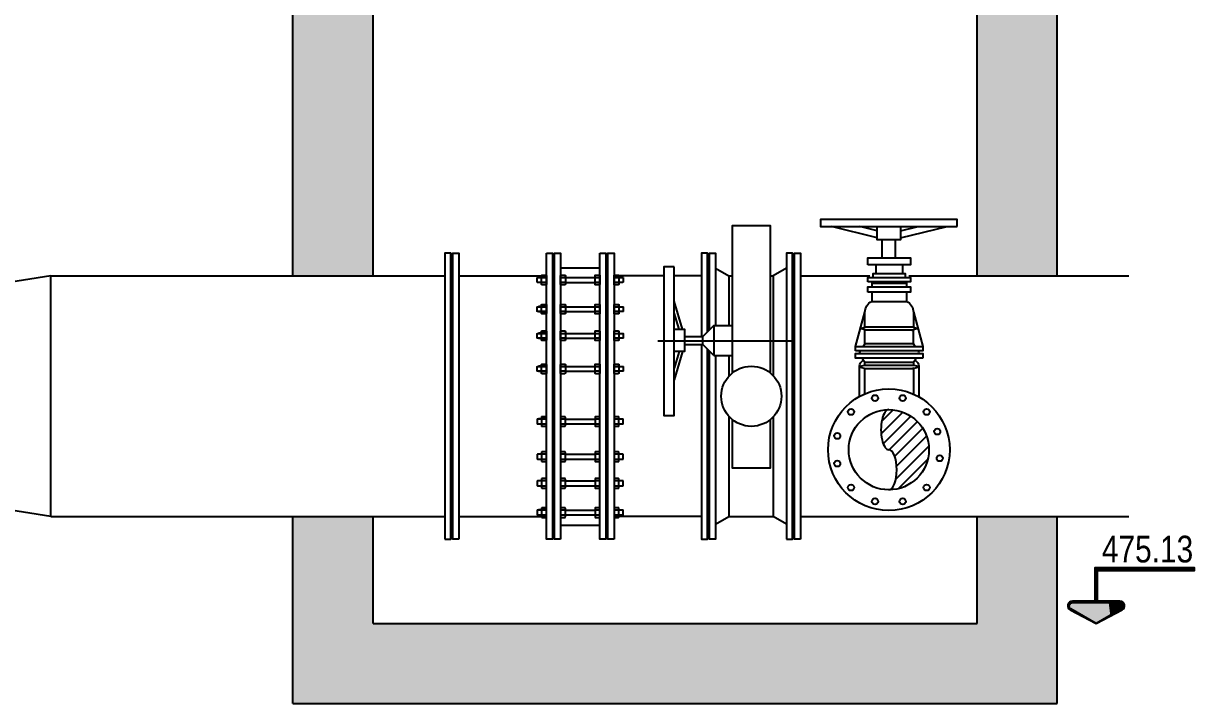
# Model space of a CAD drawing. Header units: feet. Extents: x 0 to 285374, y 0 to 9111566.
# Drawn here: x 285107.1 to 285111.481, y 9111348.913 to 9111351.457 of the extents above; entities that cross this region are included whole.
import ezdxf
from ezdxf.enums import TextEntityAlignment as Align

# ---------------------------------------------------------------- set-up
doc = ezdxf.new("R2010")
doc.units = ezdxf.units.FT
doc.header["$MEASUREMENT"] = 0
doc.layers.get('0').update_dxf_attribs({"linetype": 'CONTINUOUS'})
for name, color, linetype in [('01', 1, 'CONTINUOUS'), ('A-NIVEIS', 1, 'CONTINUOUS'), ('A-TEXTO', 2, 'CONTINUOUS'), ('H-SA-ESTRUTURA (CORTE)', 5, 'CONTINUOUS'), ('H-SA-HTC CONCRETO', 253, 'CONTINUOUS'), ('H-SA-TUBOS', 3, 'CONTINUOUS')]:
    doc.layers.add(name, color=color, linetype=linetype)
doc.styles.add('EGC_Arial_2.0mm', font='arial.ttf', dxfattribs={"width": 0.8, "height": 2})

# ---------------------------------------------------------------- blocks, each defined once
blk = doc.blocks.new('*U1203')
at = {"true_color": 0xffffff}
h = blk.add_hatch(color=7, dxfattribs=at)
h.dxf.hatch_style = 1
edge = h.paths.add_edge_path()
edge.add_line((-0.1, 1.663), (-1.773, 1.663))
edge.add_arc((-1.773, 1.313), 0.35, 90, 240)
edge.add_line((-1.948, 1.009), (0, 0))
edge.add_line((0, 0), (1.948, 1.009))
edge.add_arc((1.773, 1.313), 0.35, 300, 450)
edge.add_line((1.773, 1.663), (0.1, 1.663))
edge.add_line((0.1, 1.663), (0.1, 3.963))
edge.add_line((0.1, 3.963), (7.363, 3.963))
edge.add_line((7.363, 3.963), (7.363, 4.163))
edge.add_line((7.363, 4.163), (-0.1, 4.163))
edge.add_line((-0.1, 4.163), (-0.1, 1.663))
at = {"color": 7, "true_color": 0xffffff}
blk.add_lwpolyline([(-0.1, 1.663), (-1.773, 1.663, 0.767327), (-1.948, 1.009), (0, 0), (1.948, 1.009, 0.767327), (1.773, 1.663), (0.1, 1.663), (0.1, 3.963), (7.363, 3.963), (7.363, 4.163), (-0.1, 4.163)], format="xyb", close=True, dxfattribs=at)
blk.add_lwpolyline([(0, 1.563), (0, 4.063), (7.363, 4.063)])
blk.add_lwpolyline([(0, 0), (-1.898, 1.096, -0.767327), (-1.773, 1.563), (1.773, 1.563, -0.767327), (1.898, 1.096)], format="xyb", close=True)
for points in [[(0, 1.563), (0, 0), (0.933, 1.563), (1.055, 0.609)], [(0.933, 1.563), (1.055, 0.609), (1.86, 1.547), (1.898, 1.096)], [(1.86, 1.547), (1.898, 1.096), (1.99, 1.437), (1.996, 1.198)]]:
    blk.add_solid(points)
at = {"layer": 'A-TEXTO', "style": 'EGC_Arial_2.0mm', "width": 0.8}
blk.add_attdef('COTA', text='', height=2, dxfattribs=at).set_placement((7.26, 4.565), align=Align.RIGHT)

msp = doc.modelspace()

# ---------------------------------------------------------------- hatches: boundary and pattern name
at = {"layer": '01'}
h = msp.add_hatch(dxfattribs=at)
h.set_pattern_fill('ANSI31', color=256, scale=0.01, style=0)
h.set_pattern_definition([(45, (285106.347243, 9111349.86717), (-0.02245064, 0.02245064), [])])
edge = h.paths.add_edge_path()
edge.add_ellipse((285110.3374, 9111349.9373), major_axis=(0, 0.075), ratio=0.394823, start_angle=0, end_angle=180)
edge.add_line((285110.3374, 9111349.8623), (285110.3374, 9111350.0123))
h.paths.add_polyline_path([(285110.3374, 9111349.8623), (285110.4874, 9111349.8623, 0.414214), (285110.3374, 9111350.0123)])
edge = h.paths.add_edge_path()
edge.add_ellipse((285110.3374, 9111349.7873), major_axis=(0, 0.075), ratio=0.394823, start_angle=180, end_angle=360, ccw=False)
edge.add_arc((285110.3374, 9111349.8623), 0.15, 270, 360)
edge.add_line((285110.4874, 9111349.8623), (285110.3374, 9111349.8623))
at = {"layer": 'H-SA-HTC CONCRETO'}
h = msp.add_hatch(color=256, dxfattribs=at)
h.dxf.hatch_style = 1
h.paths.add_polyline_path([(285097.8076, 9111356.0623), (285097.5076, 9111356.0623), (285097.5076, 9111354.5623), (285097.8076, 9111354.5623)])
h.paths.add_polyline_path([(285097.8076, 9111358.2312), (285097.8076, 9111360.0936), (285097.5076, 9111360.0936), (285097.5076, 9111359.752), (285096.9576, 9111359.752), (285096.9576, 9111360.606), (285096.8076, 9111360.606), (285096.8076, 9111359.5812), (285097.5076, 9111359.5812), (285097.5076, 9111358.2312), (285097.5076, 9111357.0623), (285097.8076, 9111357.0623)])
h.paths.add_polyline_path([(285102.3076, 9111358.8812), (285105.8076, 9111358.8812), (285105.8076, 9111359.5812), (285102.3076, 9111359.5812), (285102.0076, 9111359.5812), (285101.2093, 9111359.5812), (285101.2079, 9111358.8812), (285102.0076, 9111358.8812), (285102.0076, 9111352.0623), (285102.3076, 9111352.0623)])
h.paths.add_polyline_path([(285101.2076, 9111358.8812), (285101.2093, 9111359.5812), (285097.8076, 9111359.5812), (285097.8076, 9111358.8812), (285101.2076, 9111358.8812)])
h.paths.add_polyline_path([(285106.1076, 9111359.5812), (285106.8076, 9111359.5812), (285106.8076, 9111360.606), (285106.6576, 9111360.606), (285106.6576, 9111359.752), (285106.1076, 9111359.752), (285106.1076, 9111360.0936), (285105.8076, 9111360.0936), (285105.8076, 9111358.2312), (285105.8076, 9111357.2025), (285106.1076, 9111357.0332), (285106.1076, 9111358.2312)])
h.paths.add_polyline_path([(285106.1076, 9111357.0332), (285105.8076, 9111357.2025), (285105.8076, 9111357.0623), (285106.1076, 9111357.0623)], flags=17)
h.paths.add_polyline_path([(285102.1392, 9111360.1247), (285102.0395, 9111360.1275), (285102.0395, 9111359.5995), (285102.1392, 9111359.5995)])
h.paths.add_polyline_path([(285101.5757, 9111360.1275), (285101.476, 9111360.1247), (285101.476, 9111359.5995), (285101.5757, 9111359.5995)])
h.paths.add_polyline_path([(285102.3076, 9111351.4123), (285102.3078, 9111352.0623), (285101.7076, 9111352.0623), (285101.7076, 9111351.5123), (285102.0076, 9111351.5123), (285102.0076, 9111350.3873), (285102.1464, 9111350.3873), (285102.1464, 9111350.4723), (285102.1689, 9111350.4723), (285102.1689, 9111350.3873), (285102.3076, 9111350.3873)])
h.paths.add_polyline_path([(285100.7076, 9111351.7234), (285100.7076, 9111352.0623), (285100.0686, 9111352.0623), (285100.0666, 9111352.0323), (285100.0176, 9111352.0323), (285100.0176, 9111351.7623), (285100.4076, 9111351.7623), (285100.4076, 9111351.5123), (285100.7076, 9111351.5123)])
h.paths.add_polyline_path([(285097.8076, 9111351.0123), (285097.5076, 9111351.0123)])
h.paths.add_polyline_path([(285110.9676, 9111348.9623), (285110.6676, 9111348.9623), (285110.6676, 9111349.2123), (285108.4076, 9111349.2123), (285108.4076, 9111348.9623), (285108.1076, 9111348.9623), (285108.1076, 9111348.9126), (285110.9676, 9111348.9126)])
h.paths.add_polyline_path([(285110.9676, 9111352.0123), (285110.6676, 9111352.0123), (285110.6676, 9111350.5123), (285110.9676, 9111350.5123)])
h.paths.add_polyline_path([(285108.4076, 9111352.0123), (285108.1076, 9111352.0123), (285108.1076, 9111350.5099), (285108.4076, 9111350.5099)])
h.paths.add_polyline_path([(285108.4076, 9111349.6123), (285108.1076, 9111349.6123), (285108.1076, 9111348.9623), (285108.4076, 9111348.9623)])
h.paths.add_polyline_path([(285110.9676, 9111349.6123), (285110.6676, 9111349.6123), (285110.6676, 9111348.9623), (285110.9676, 9111348.9623)])
h.paths.add_polyline_path([(285097.5076, 9111351.4623), (285097.8076, 9111351.4623), (285097.8076, 9111351.7623), (285099.2176, 9111351.7623), (285099.2176, 9111352.0323), (285099.1676, 9111352.0323), (285099.1676, 9111352.0623), (285097.8076, 9111352.0623), (285097.8076, 9111353.0623), (285097.5076, 9111353.0623), (285097.5076, 9111352.0623), (285096.5076, 9111352.0623), (285096.5076, 9111351.7623), (285097.5076, 9111351.7623)])

# ---------------------------------------------------------------- linework, layer by layer
msp.add_line((285110.3984, 9111350.0815, 478.1983), (285110.3984, 9111350.0831, 478.1983))
at = {"layer": '01', "color": 1}
for centre, radius in [((285110.3374, 9111349.8623, 478.1983), 0.2275), ((285110.2856, 9111350.0555, 478.1983), 0.0115), ((285110.3891, 9111350.0555, 478.1983), 0.0115), ((285110.196, 9111350.0038, 478.1983), 0.0115), ((285110.4788, 9111350.0038, 478.1983), 0.0115), ((285110.5184, 9111349.9302, 478.1983), 0.0115), ((285110.1442, 9111349.9141, 478.1983), 0.0115), ((285110.1442, 9111349.8106, 478.1983), 0.0115), ((285110.5278, 9111349.8305, 478.1983), 0.0115), ((285110.196, 9111349.7209, 478.1983), 0.0115), ((285110.4788, 9111349.7209, 478.1983), 0.0115), ((285110.2856, 9111349.6692, 478.1983), 0.0115), ((285110.3891, 9111349.6692, 478.1983), 0.0115)]:
    msp.add_circle(centre, radius, dxfattribs=at)
at = {"layer": '01'}
for centre, start_param, end_param in [((285110.3374, 9111349.9373, 478.1983), 0, 3.141593), ((285110.3374, 9111349.7873, 478.1983), 3.141593, 6.283185)]:
    msp.add_ellipse(centre, major_axis=(0, 0.075), ratio=0.394823, start_param=start_param, end_param=end_param, dxfattribs=at)
at = {"layer": 'H-SA-ESTRUTURA (CORTE)'}
for p, q in [((285108.1076, 9111350.5123, 478.1983), (285108.1076, 9111352.0123, 478.1983)), ((285108.4076, 9111350.5123, 478.1983), (285108.4076, 9111352.0123, 478.1983)), ((285110.6676, 9111350.5123, 478.1983), (285110.6676, 9111352.0123, 478.1983)), ((285110.9676, 9111350.5123, 478.1983), (285110.9676, 9111352.0123, 478.1983)), ((285108.1076, 9111348.9126, 478.1983), (285108.1076, 9111349.6123, 478.1983)), ((285108.4076, 9111349.2123, 478.1983), (285108.4076, 9111349.6123, 478.1983)), ((285110.6676, 9111349.2123, 478.1983), (285110.6676, 9111349.6123, 478.1983)), ((285110.9676, 9111348.9126, 478.1983), (285110.9676, 9111349.6123, 478.1983)), ((285108.4076, 9111349.2123, 478.1983), (285110.6676, 9111349.2123, 478.1983)), ((285108.1076, 9111348.9126, 478.1983), (285110.9676, 9111348.9126, 478.1983))]:
    msp.add_line(p, q, dxfattribs=at)
at = {"layer": 'H-SA-TUBOS'}
for p, q in [((285110.2942, 9111350.6547, 478.1983), (285110.1231, 9111350.6972, 478.1983)), ((285110.2942, 9111350.681, 478.1983), (285110.2291, 9111350.6972, 478.1983)), ((285110.3805, 9111350.6547, 478.1983), (285110.555, 9111350.6972, 478.1983)), ((285110.3805, 9111350.681, 478.1983), (285110.447, 9111350.6972, 478.1983)), ((285110.3124, 9111350.5803, 478.1983), (285110.3124, 9111350.6471, 478.1983)), ((285110.3624, 9111350.5803, 478.1983), (285110.3624, 9111350.6471, 478.1983)), ((285110.2886, 9111350.5538, 478.1983), (285110.2886, 9111350.5215, 478.1983)), ((285110.3886, 9111350.5538, 478.1983), (285110.3886, 9111350.5215, 478.1983)), ((285107.2026, 9111350.5123, 478.1983), (285106.4026, 9111350.3873, 478.1983)), ((285107.2026, 9111349.6123, 478.1983), (285107.2026, 9111350.5123, 478.1983)), ((285107.2026, 9111350.5123, 478.1983), (285108.1076, 9111350.5123, 478.1983)), ((285108.1076, 9111350.5123, 478.1983), (285108.4076, 9111350.5123, 478.1983)), ((285108.4076, 9111350.5123, 478.1983), (285108.6761, 9111350.5123, 478.1983)), ((285108.7291, 9111350.5123, 478.1983), (285109.0561, 9111350.5123, 478.1983)), ((285109.1091, 9111350.5433, 478.1983), (285109.2561, 9111350.5433, 478.1983)), ((285109.4953, 9111350.5123, 478.1983), (285109.3091, 9111350.5123, 478.1983)), ((285109.6361, 9111350.5123, 478.1983), (285109.5342, 9111350.5123, 478.1983)), ((285109.6891, 9111350.5412, 478.1983), (285109.7391, 9111350.5123, 478.1983)), ((285109.7391, 9111350.5123, 478.1983), (285109.7391, 9111350.3273, 478.1983)), ((285109.7391, 9111350.5123, 478.1983), (285109.7521, 9111350.5123, 478.1983)), ((285109.8936, 9111350.5123, 478.1983), (285109.9041, 9111350.5123, 478.1983)), ((285109.9541, 9111350.5412, 478.1983), (285109.9041, 9111350.5123, 478.1983)), ((285109.9041, 9111350.5123, 478.1983), (285109.9041, 9111350.1401, 478.1983)), ((285110.0071, 9111350.5123, 478.1983), (285110.2659, 9111350.5123, 478.1983)), ((285110.4118, 9111350.5123, 478.1983), (285111.2346, 9111350.5123, 478.1983)), ((285109.0561, 9111350.5075, 478.1983), (285109.0271, 9111350.5075, 478.1983)), ((285109.0561, 9111350.4875, 478.1983), (285109.0271, 9111350.4875, 478.1983)), ((285109.0399, 9111350.5065, 478.1983), (285109.0543, 9111350.5065, 478.1983)), ((285109.0543, 9111350.4885, 478.1983), (285109.0399, 9111350.4885, 478.1983)), ((285109.0866, 9111350.5075, 478.1983), (285109.0786, 9111350.5075, 478.1983)), ((285109.0866, 9111350.4875, 478.1983), (285109.0786, 9111350.4875, 478.1983)), ((285109.1109, 9111350.5065, 478.1983), (285109.1253, 9111350.5065, 478.1983)), ((285109.1253, 9111350.4885, 478.1983), (285109.1109, 9111350.4885, 478.1983)), ((285109.1271, 9111350.5065, 478.1983), (285109.2381, 9111350.5065, 478.1983)), ((285109.1271, 9111350.4885, 478.1983), (285109.2381, 9111350.4885, 478.1983)), ((285109.2399, 9111350.5065, 478.1983), (285109.2543, 9111350.5065, 478.1983)), ((285109.2543, 9111350.4885, 478.1983), (285109.2399, 9111350.4885, 478.1983)), ((285109.2866, 9111350.5075, 478.1983), (285109.2786, 9111350.5075, 478.1983)), ((285109.2866, 9111350.4875, 478.1983), (285109.2786, 9111350.4875, 478.1983)), ((285109.3109, 9111350.5065, 478.1983), (285109.3253, 9111350.5065, 478.1983)), ((285109.3253, 9111350.4885, 478.1983), (285109.3109, 9111350.4885, 478.1983)), ((285110.2736, 9111350.4901, 478.1983), (285110.2736, 9111350.4719, 478.1983)), ((285110.2736, 9111350.4851, 478.1983), (285110.4036, 9111350.4851, 478.1983)), ((285110.4036, 9111350.4901, 478.1983), (285110.4036, 9111350.4719, 478.1983)), ((285110.2736, 9111350.4519, 478.1983), (285110.2736, 9111350.4169, 478.1983)), ((285110.4036, 9111350.4519, 478.1983), (285110.4036, 9111350.4169, 478.1983)), ((285109.0561, 9111350.3982, 478.1983), (285109.0271, 9111350.3982, 478.1983)), ((285109.0561, 9111350.3782, 478.1983), (285109.0271, 9111350.3782, 478.1983)), ((285109.0399, 9111350.3972, 478.1983), (285109.0543, 9111350.3972, 478.1983)), ((285109.0543, 9111350.3792, 478.1983), (285109.0399, 9111350.3792, 478.1983)), ((285109.0866, 9111350.3982, 478.1983), (285109.0786, 9111350.3982, 478.1983)), ((285109.0866, 9111350.3782, 478.1983), (285109.0786, 9111350.3782, 478.1983)), ((285109.1109, 9111350.3972, 478.1983), (285109.1253, 9111350.3972, 478.1983)), ((285109.1253, 9111350.3792, 478.1983), (285109.1109, 9111350.3792, 478.1983)), ((285109.1271, 9111350.3972, 478.1983), (285109.2381, 9111350.3972, 478.1983)), ((285109.1271, 9111350.3792, 478.1983), (285109.2381, 9111350.3792, 478.1983)), ((285109.2399, 9111350.3972, 478.1983), (285109.2543, 9111350.3972, 478.1983)), ((285109.2543, 9111350.3792, 478.1983), (285109.2399, 9111350.3792, 478.1983)), ((285109.2866, 9111350.3982, 478.1983), (285109.2786, 9111350.3982, 478.1983)), ((285109.2866, 9111350.3782, 478.1983), (285109.2786, 9111350.3782, 478.1983)), ((285109.3109, 9111350.3972, 478.1983), (285109.3253, 9111350.3972, 478.1983)), ((285109.3253, 9111350.3792, 478.1983), (285109.3109, 9111350.3792, 478.1983)), ((285109.5652, 9111350.3127, 478.1983), (285109.5342, 9111350.4179, 478.1983)), ((285110.2121, 9111350.249, 478.1983), (285110.2481, 9111350.377, 478.1983)), ((285110.4291, 9111350.3786, 478.1983), (285110.4651, 9111350.249, 478.1983)), ((285109.5523, 9111350.3127, 478.1983), (285109.5342, 9111350.3741, 478.1983)), ((285109.0561, 9111350.2986, 478.1983), (285109.0271, 9111350.2986, 478.1983)), ((285109.0399, 9111350.2976, 478.1983), (285109.0543, 9111350.2976, 478.1983)), ((285109.0866, 9111350.2986, 478.1983), (285109.0786, 9111350.2986, 478.1983)), ((285109.1109, 9111350.2976, 478.1983), (285109.1253, 9111350.2976, 478.1983)), ((285109.1271, 9111350.2976, 478.1983), (285109.2381, 9111350.2976, 478.1983)), ((285109.2399, 9111350.2976, 478.1983), (285109.2543, 9111350.2976, 478.1983)), ((285109.2866, 9111350.2986, 478.1983), (285109.2786, 9111350.2986, 478.1983)), ((285109.3109, 9111350.2976, 478.1983), (285109.3253, 9111350.2976, 478.1983)), ((285109.6822, 9111350.3273, 478.1983), (285109.64, 9111350.2851, 478.1983)), ((285109.6822, 9111350.3273, 478.1983), (285109.6822, 9111350.2148, 478.1983)), ((285109.6822, 9111350.3273, 478.1983), (285109.7521, 9111350.3273, 478.1983)), ((285110.2481, 9111350.259, 478.1983), (285110.2481, 9111350.3108, 478.1983)), ((285110.4291, 9111350.259, 478.1983), (285110.4291, 9111350.3107, 478.1983)), ((285109.0561, 9111350.2786, 478.1983), (285109.0271, 9111350.2786, 478.1983)), ((285109.0543, 9111350.2796, 478.1983), (285109.0399, 9111350.2796, 478.1983)), ((285109.0866, 9111350.2786, 478.1983), (285109.0786, 9111350.2786, 478.1983)), ((285109.1253, 9111350.2796, 478.1983), (285109.1109, 9111350.2796, 478.1983)), ((285109.1271, 9111350.2796, 478.1983), (285109.2381, 9111350.2796, 478.1983)), ((285109.2543, 9111350.2796, 478.1983), (285109.2399, 9111350.2796, 478.1983)), ((285109.2866, 9111350.2786, 478.1983), (285109.2786, 9111350.2786, 478.1983)), ((285109.3253, 9111350.2796, 478.1983), (285109.3109, 9111350.2796, 478.1983)), ((285109.4732, 9111350.2695, 478.1983), (285109.9729, 9111350.2695, 478.1983)), ((285109.5725, 9111350.2865, 478.1983), (285109.64, 9111350.2865, 478.1983)), ((285109.5725, 9111350.2556, 478.1983), (285109.64, 9111350.2556, 478.1983)), ((285109.64, 9111350.2851, 478.1983), (285109.64, 9111350.257, 478.1983)), ((285109.6822, 9111350.2148, 478.1983), (285109.64, 9111350.257, 478.1983)), ((285109.5652, 9111350.2293, 478.1983), (285109.5342, 9111350.1241, 478.1983)), ((285109.5523, 9111350.2293, 478.1983), (285109.5342, 9111350.168, 478.1983)), ((285109.6822, 9111350.2148, 478.1983), (285109.7521, 9111350.2148, 478.1983)), ((285109.7391, 9111350.2148, 478.1983), (285109.7391, 9111350.1375, 478.1983)), ((285109.0561, 9111350.1748, 478.1983), (285109.0271, 9111350.1748, 478.1983)), ((285109.0399, 9111350.1738, 478.1983), (285109.0543, 9111350.1738, 478.1983)), ((285109.0866, 9111350.1748, 478.1983), (285109.0786, 9111350.1748, 478.1983)), ((285109.1109, 9111350.1738, 478.1983), (285109.1253, 9111350.1738, 478.1983)), ((285109.1271, 9111350.1738, 478.1983), (285109.2381, 9111350.1738, 478.1983)), ((285109.2399, 9111350.1738, 478.1983), (285109.2543, 9111350.1738, 478.1983)), ((285109.2866, 9111350.1748, 478.1983), (285109.2786, 9111350.1748, 478.1983)), ((285109.3109, 9111350.1738, 478.1983), (285109.3253, 9111350.1738, 478.1983)), ((285110.2419, 9111350.1969, 478.1983), (285110.2431, 9111350.1975, 478.1983)), ((285110.2481, 9111350.1777, 478.1983), (285110.2481, 9111350.19, 478.1983)), ((285110.4291, 9111350.19, 478.1983), (285110.4291, 9111350.1777, 478.1983)), ((285110.4341, 9111350.1975, 478.1983), (285110.4353, 9111350.1969, 478.1983)), ((285109.0561, 9111350.1548, 478.1983), (285109.0271, 9111350.1548, 478.1983)), ((285109.0543, 9111350.1558, 478.1983), (285109.0399, 9111350.1558, 478.1983)), ((285109.0866, 9111350.1548, 478.1983), (285109.0786, 9111350.1548, 478.1983)), ((285109.1253, 9111350.1558, 478.1983), (285109.1109, 9111350.1558, 478.1983)), ((285109.1271, 9111350.1558, 478.1983), (285109.2381, 9111350.1558, 478.1983)), ((285109.2543, 9111350.1558, 478.1983), (285109.2399, 9111350.1558, 478.1983)), ((285109.2866, 9111350.1548, 478.1983), (285109.2786, 9111350.1548, 478.1983)), ((285109.3253, 9111350.1558, 478.1983), (285109.3109, 9111350.1558, 478.1983)), ((285109.7391, 9111349.9872, 478.1983), (285109.7391, 9111349.6123, 478.1983)), ((285109.9041, 9111349.9846, 478.1983), (285109.9041, 9111349.6123, 478.1983)), ((285109.0561, 9111349.9779, 478.1983), (285109.0271, 9111349.9779, 478.1983)), ((285109.0561, 9111349.9579, 478.1983), (285109.0271, 9111349.9579, 478.1983)), ((285109.0543, 9111349.9769, 478.1983), (285109.0399, 9111349.9769, 478.1983)), ((285109.0399, 9111349.9589, 478.1983), (285109.0543, 9111349.9589, 478.1983)), ((285109.0866, 9111349.9779, 478.1983), (285109.0786, 9111349.9779, 478.1983)), ((285109.0866, 9111349.9579, 478.1983), (285109.0786, 9111349.9579, 478.1983)), ((285109.1253, 9111349.9769, 478.1983), (285109.1109, 9111349.9769, 478.1983)), ((285109.1109, 9111349.9589, 478.1983), (285109.1253, 9111349.9589, 478.1983)), ((285109.1271, 9111349.9769, 478.1983), (285109.2381, 9111349.9769, 478.1983)), ((285109.1271, 9111349.9589, 478.1983), (285109.2381, 9111349.9589, 478.1983)), ((285109.2543, 9111349.9769, 478.1983), (285109.2399, 9111349.9769, 478.1983)), ((285109.2399, 9111349.9589, 478.1983), (285109.2543, 9111349.9589, 478.1983)), ((285109.2866, 9111349.9779, 478.1983), (285109.2786, 9111349.9779, 478.1983)), ((285109.2866, 9111349.9579, 478.1983), (285109.2786, 9111349.9579, 478.1983)), ((285109.3253, 9111349.9769, 478.1983), (285109.3109, 9111349.9769, 478.1983)), ((285109.3109, 9111349.9589, 478.1983), (285109.3253, 9111349.9589, 478.1983)), ((285109.0561, 9111349.8461, 478.1983), (285109.0271, 9111349.8461, 478.1983)), ((285109.0561, 9111349.8261, 478.1983), (285109.0271, 9111349.8261, 478.1983)), ((285109.0543, 9111349.8451, 478.1983), (285109.0399, 9111349.8451, 478.1983)), ((285109.0399, 9111349.8271, 478.1983), (285109.0543, 9111349.8271, 478.1983)), ((285109.0866, 9111349.8461, 478.1983), (285109.0786, 9111349.8461, 478.1983)), ((285109.0866, 9111349.8261, 478.1983), (285109.0786, 9111349.8261, 478.1983)), ((285109.1253, 9111349.8451, 478.1983), (285109.1109, 9111349.8451, 478.1983)), ((285109.1109, 9111349.8271, 478.1983), (285109.1253, 9111349.8271, 478.1983)), ((285109.1271, 9111349.8451, 478.1983), (285109.2381, 9111349.8451, 478.1983)), ((285109.1271, 9111349.8271, 478.1983), (285109.2381, 9111349.8271, 478.1983)), ((285109.2543, 9111349.8451, 478.1983), (285109.2399, 9111349.8451, 478.1983)), ((285109.2399, 9111349.8271, 478.1983), (285109.2543, 9111349.8271, 478.1983)), ((285109.2866, 9111349.8461, 478.1983), (285109.2786, 9111349.8461, 478.1983)), ((285109.2866, 9111349.8261, 478.1983), (285109.2786, 9111349.8261, 478.1983)), ((285109.3253, 9111349.8451, 478.1983), (285109.3109, 9111349.8451, 478.1983)), ((285109.3109, 9111349.8271, 478.1983), (285109.3253, 9111349.8271, 478.1983)), ((285107.2026, 9111349.6123, 478.1983), (285106.4026, 9111349.7373, 478.1983)), ((285109.0561, 9111349.7465, 478.1983), (285109.0271, 9111349.7465, 478.1983)), ((285109.0561, 9111349.7265, 478.1983), (285109.0271, 9111349.7265, 478.1983)), ((285109.0543, 9111349.7455, 478.1983), (285109.0399, 9111349.7455, 478.1983)), ((285109.0399, 9111349.7275, 478.1983), (285109.0543, 9111349.7275, 478.1983)), ((285109.0866, 9111349.7465, 478.1983), (285109.0786, 9111349.7465, 478.1983)), ((285109.0866, 9111349.7265, 478.1983), (285109.0786, 9111349.7265, 478.1983)), ((285109.1253, 9111349.7455, 478.1983), (285109.1109, 9111349.7455, 478.1983)), ((285109.1109, 9111349.7275, 478.1983), (285109.1253, 9111349.7275, 478.1983)), ((285109.1271, 9111349.7455, 478.1983), (285109.2381, 9111349.7455, 478.1983)), ((285109.1271, 9111349.7275, 478.1983), (285109.2381, 9111349.7275, 478.1983)), ((285109.2543, 9111349.7455, 478.1983), (285109.2399, 9111349.7455, 478.1983)), ((285109.2399, 9111349.7275, 478.1983), (285109.2543, 9111349.7275, 478.1983)), ((285109.2866, 9111349.7465, 478.1983), (285109.2786, 9111349.7465, 478.1983)), ((285109.2866, 9111349.7265, 478.1983), (285109.2786, 9111349.7265, 478.1983)), ((285109.3253, 9111349.7455, 478.1983), (285109.3109, 9111349.7455, 478.1983)), ((285109.3109, 9111349.7275, 478.1983), (285109.3253, 9111349.7275, 478.1983)), ((285109.0561, 9111349.6372, 478.1983), (285109.0271, 9111349.6372, 478.1983)), ((285109.0543, 9111349.6362, 478.1983), (285109.0399, 9111349.6362, 478.1983)), ((285109.0866, 9111349.6372, 478.1983), (285109.0786, 9111349.6372, 478.1983)), ((285109.1253, 9111349.6362, 478.1983), (285109.1109, 9111349.6362, 478.1983)), ((285109.1271, 9111349.6362, 478.1983), (285109.2381, 9111349.6362, 478.1983)), ((285109.2543, 9111349.6362, 478.1983), (285109.2399, 9111349.6362, 478.1983)), ((285109.2866, 9111349.6372, 478.1983), (285109.2786, 9111349.6372, 478.1983)), ((285109.3253, 9111349.6362, 478.1983), (285109.3109, 9111349.6362, 478.1983)), ((285107.2026, 9111349.6123, 478.1983), (285108.1076, 9111349.6123, 478.1983)), ((285108.1076, 9111349.6123, 478.1983), (285108.4076, 9111349.6123, 478.1983)), ((285108.4076, 9111349.6123, 478.1983), (285108.6761, 9111349.6123, 478.1983)), ((285108.7291, 9111349.6123, 478.1983), (285109.0561, 9111349.6123, 478.1983)), ((285109.0561, 9111349.6172, 478.1983), (285109.0271, 9111349.6172, 478.1983)), ((285109.0399, 9111349.6182, 478.1983), (285109.0543, 9111349.6182, 478.1983)), ((285109.0866, 9111349.6172, 478.1983), (285109.0786, 9111349.6172, 478.1983)), ((285109.1109, 9111349.6182, 478.1983), (285109.1253, 9111349.6182, 478.1983)), ((285109.1271, 9111349.6182, 478.1983), (285109.2381, 9111349.6182, 478.1983)), ((285109.2399, 9111349.6182, 478.1983), (285109.2543, 9111349.6182, 478.1983)), ((285109.2866, 9111349.6172, 478.1983), (285109.2786, 9111349.6172, 478.1983)), ((285109.6361, 9111349.6123, 478.1983), (285109.3091, 9111349.6123, 478.1983)), ((285109.3109, 9111349.6182, 478.1983), (285109.3253, 9111349.6182, 478.1983)), ((285109.6891, 9111349.5835, 478.1983), (285109.7391, 9111349.6123, 478.1983)), ((285109.7391, 9111349.6123, 478.1983), (285109.9041, 9111349.6123, 478.1983)), ((285109.9541, 9111349.5835, 478.1983), (285109.9041, 9111349.6123, 478.1983)), ((285110.0071, 9111349.6123, 478.1983), (285111.2346, 9111349.6123, 478.1983)), ((285109.1091, 9111349.5803, 478.1983), (285109.2561, 9111349.5803, 478.1983))]:
    msp.add_line(p, q, dxfattribs=at)
at = {"layer": 'H-SA-TUBOS', "elevation": 478.1983}
for points in [[(285109.7521, 9111350.1498), (285109.7521, 9111350.701), (285109.8936, 9111350.701), (285109.8936, 9111350.1498)], [(285110.3805, 9111350.6972), (285110.3805, 9111350.6471), (285110.2942, 9111350.6471), (285110.2942, 9111350.6972)], [(285109.6586, 9111350.3037), (285109.6586, 9111350.5973), (285109.6361, 9111350.5973), (285109.6361, 9111350.2865)], [(285109.6666, 9111350.3117), (285109.6666, 9111350.5973), (285109.6891, 9111350.5973), (285109.6891, 9111350.3273)], [(285108.6986, 9111349.5713), (285108.7026, 9111349.5713), (285108.7026, 9111350.5533), (285108.6986, 9111350.5533)], [(285108.7066, 9111349.5713), (285108.7026, 9111349.5713), (285108.7026, 9111350.5533), (285108.7066, 9111350.5533)], [(285109.6626, 9111350.3077), (285109.6626, 9111350.5533), (285109.6586, 9111350.5533)], [(285109.6626, 9111350.3077), (285109.6626, 9111350.5533), (285109.6666, 9111350.5533)], [(285109.9766, 9111349.5713), (285109.9806, 9111349.5713), (285109.9806, 9111350.5533), (285109.9766, 9111350.5533)], [(285109.9846, 9111349.5713), (285109.9806, 9111349.5713), (285109.9806, 9111350.5533), (285109.9846, 9111350.5533)], [(285110.2786, 9111350.5065), (285110.2786, 9111350.5215), (285110.3986, 9111350.5215), (285110.3986, 9111350.5065)], [(285109.0381, 9111350.5056), (285109.0399, 9111350.5065), (285109.0381, 9111350.5074)], [(285109.0381, 9111350.4876), (285109.0399, 9111350.4885), (285109.0381, 9111350.4894)], [(285109.0561, 9111350.5074), (285109.0543, 9111350.5065), (285109.0561, 9111350.5056)], [(285109.0561, 9111350.4894), (285109.0543, 9111350.4885), (285109.0561, 9111350.4876)], [(285109.1091, 9111350.5056), (285109.1109, 9111350.5065), (285109.1091, 9111350.5074)], [(285109.1091, 9111350.4876), (285109.1109, 9111350.4885), (285109.1091, 9111350.4894)], [(285109.1271, 9111350.5074), (285109.1253, 9111350.5065), (285109.1271, 9111350.5056)], [(285109.1271, 9111350.4894), (285109.1253, 9111350.4885), (285109.1271, 9111350.4876)], [(285109.2381, 9111350.5056), (285109.2399, 9111350.5065), (285109.2381, 9111350.5074)], [(285109.2381, 9111350.4876), (285109.2399, 9111350.4885), (285109.2381, 9111350.4894)], [(285109.2561, 9111350.5074), (285109.2543, 9111350.5065), (285109.2561, 9111350.5056)], [(285109.2561, 9111350.4894), (285109.2543, 9111350.4885), (285109.2561, 9111350.4876)], [(285109.3091, 9111350.5056), (285109.3109, 9111350.5065), (285109.3091, 9111350.5074)], [(285109.3091, 9111350.4876), (285109.3109, 9111350.4885), (285109.3091, 9111350.4894)], [(285109.3271, 9111350.5074), (285109.3253, 9111350.5065), (285109.3271, 9111350.5056)], [(285109.3271, 9111350.4894), (285109.3253, 9111350.4885), (285109.3271, 9111350.4876)], [(285109.0381, 9111350.3963), (285109.0399, 9111350.3972), (285109.0381, 9111350.3981)], [(285109.0381, 9111350.3783), (285109.0399, 9111350.3792), (285109.0381, 9111350.3801)], [(285109.0561, 9111350.3981), (285109.0543, 9111350.3972), (285109.0561, 9111350.3963)], [(285109.0561, 9111350.3801), (285109.0543, 9111350.3792), (285109.0561, 9111350.3783)], [(285109.1091, 9111350.3963), (285109.1109, 9111350.3972), (285109.1091, 9111350.3981)], [(285109.1091, 9111350.3783), (285109.1109, 9111350.3792), (285109.1091, 9111350.3801)], [(285109.1271, 9111350.3981), (285109.1253, 9111350.3972), (285109.1271, 9111350.3963)], [(285109.1271, 9111350.3801), (285109.1253, 9111350.3792), (285109.1271, 9111350.3783)], [(285109.2381, 9111350.3963), (285109.2399, 9111350.3972), (285109.2381, 9111350.3981)], [(285109.2381, 9111350.3783), (285109.2399, 9111350.3792), (285109.2381, 9111350.3801)], [(285109.2561, 9111350.3981), (285109.2543, 9111350.3972), (285109.2561, 9111350.3963)], [(285109.2561, 9111350.3801), (285109.2543, 9111350.3792), (285109.2561, 9111350.3783)], [(285109.3091, 9111350.3963), (285109.3109, 9111350.3972), (285109.3091, 9111350.3981)], [(285109.3091, 9111350.3783), (285109.3109, 9111350.3792), (285109.3091, 9111350.3801)], [(285109.3271, 9111350.3981), (285109.3253, 9111350.3972), (285109.3271, 9111350.3963)], [(285109.3271, 9111350.3801), (285109.3253, 9111350.3792), (285109.3271, 9111350.3783)], [(285109.0381, 9111350.2967), (285109.0399, 9111350.2976), (285109.0381, 9111350.2985)], [(285109.0561, 9111350.2985), (285109.0543, 9111350.2976), (285109.0561, 9111350.2967)], [(285109.1091, 9111350.2967), (285109.1109, 9111350.2976), (285109.1091, 9111350.2985)], [(285109.1271, 9111350.2985), (285109.1253, 9111350.2976), (285109.1271, 9111350.2967)], [(285109.2381, 9111350.2967), (285109.2399, 9111350.2976), (285109.2381, 9111350.2985)], [(285109.2561, 9111350.2985), (285109.2543, 9111350.2976), (285109.2561, 9111350.2967)], [(285109.3091, 9111350.2967), (285109.3109, 9111350.2976), (285109.3091, 9111350.2985)], [(285109.3271, 9111350.2985), (285109.3253, 9111350.2976), (285109.3271, 9111350.2967)], [(285109.5342, 9111350.3127), (285109.5725, 9111350.3127), (285109.5725, 9111350.2293), (285109.5342, 9111350.2293)], [(285109.0381, 9111350.2787), (285109.0399, 9111350.2796), (285109.0381, 9111350.2805)], [(285109.0561, 9111350.2805), (285109.0543, 9111350.2796), (285109.0561, 9111350.2787)], [(285109.1091, 9111350.2787), (285109.1109, 9111350.2796), (285109.1091, 9111350.2805)], [(285109.1271, 9111350.2805), (285109.1253, 9111350.2796), (285109.1271, 9111350.2787)], [(285109.2381, 9111350.2787), (285109.2399, 9111350.2796), (285109.2381, 9111350.2805)], [(285109.2561, 9111350.2805), (285109.2543, 9111350.2796), (285109.2561, 9111350.2787)], [(285109.3091, 9111350.2787), (285109.3109, 9111350.2796), (285109.3091, 9111350.2805)], [(285109.3271, 9111350.2805), (285109.3253, 9111350.2796), (285109.3271, 9111350.2787)], [(285109.6361, 9111350.2556), (285109.6361, 9111349.5273), (285109.6586, 9111349.5273), (285109.6586, 9111350.2384)], [(285110.4357, 9111350.249), (285110.4291, 9111350.259), (285110.2481, 9111350.259), (285110.2414, 9111350.249)], [(285109.6586, 9111349.5713), (285109.6626, 9111349.5713), (285109.6626, 9111350.2344)], [(285109.6666, 9111349.5713), (285109.6626, 9111349.5713), (285109.6626, 9111350.2344)], [(285109.6891, 9111350.2148), (285109.6891, 9111349.5273), (285109.6666, 9111349.5273), (285109.6666, 9111350.2304)], [(285110.2381, 9111350.205), (285110.2481, 9111350.19), (285110.4291, 9111350.19), (285110.4391, 9111350.205)], [(285109.0381, 9111350.1729), (285109.0399, 9111350.1738), (285109.0381, 9111350.1747)], [(285109.0561, 9111350.1747), (285109.0543, 9111350.1738), (285109.0561, 9111350.1729)], [(285109.1091, 9111350.1729), (285109.1109, 9111350.1738), (285109.1091, 9111350.1747)], [(285109.1271, 9111350.1747), (285109.1253, 9111350.1738), (285109.1271, 9111350.1729)], [(285109.2381, 9111350.1729), (285109.2399, 9111350.1738), (285109.2381, 9111350.1747)], [(285109.2561, 9111350.1747), (285109.2543, 9111350.1738), (285109.2561, 9111350.1729)], [(285109.3091, 9111350.1729), (285109.3109, 9111350.1738), (285109.3091, 9111350.1747)], [(285109.3271, 9111350.1747), (285109.3253, 9111350.1738), (285109.3271, 9111350.1729)], [(285110.2481, 9111350.0716), (285110.2481, 9111350.1663)], [(285110.4291, 9111350.1663), (285110.4291, 9111350.0705)], [(285109.0381, 9111350.1549), (285109.0399, 9111350.1558), (285109.0381, 9111350.1567)], [(285109.0561, 9111350.1567), (285109.0543, 9111350.1558), (285109.0561, 9111350.1549)], [(285109.1091, 9111350.1549), (285109.1109, 9111350.1558), (285109.1091, 9111350.1567)], [(285109.1271, 9111350.1567), (285109.1253, 9111350.1558), (285109.1271, 9111350.1549)], [(285109.2381, 9111350.1549), (285109.2399, 9111350.1558), (285109.2381, 9111350.1567)], [(285109.2561, 9111350.1567), (285109.2543, 9111350.1558), (285109.2561, 9111350.1549)], [(285109.3091, 9111350.1549), (285109.3109, 9111350.1558), (285109.3091, 9111350.1567)], [(285109.3271, 9111350.1567), (285109.3253, 9111350.1558), (285109.3271, 9111350.1549)], [(285109.0381, 9111349.9778), (285109.0399, 9111349.9769), (285109.0381, 9111349.976)], [(285109.0381, 9111349.9598), (285109.0399, 9111349.9589), (285109.0381, 9111349.958)], [(285109.0561, 9111349.976), (285109.0543, 9111349.9769), (285109.0561, 9111349.9778)], [(285109.0561, 9111349.958), (285109.0543, 9111349.9589), (285109.0561, 9111349.9598)], [(285109.1091, 9111349.9778), (285109.1109, 9111349.9769), (285109.1091, 9111349.976)], [(285109.1091, 9111349.9598), (285109.1109, 9111349.9589), (285109.1091, 9111349.958)], [(285109.1271, 9111349.976), (285109.1253, 9111349.9769), (285109.1271, 9111349.9778)], [(285109.1271, 9111349.958), (285109.1253, 9111349.9589), (285109.1271, 9111349.9598)], [(285109.2381, 9111349.9778), (285109.2399, 9111349.9769), (285109.2381, 9111349.976)], [(285109.2381, 9111349.9598), (285109.2399, 9111349.9589), (285109.2381, 9111349.958)], [(285109.2561, 9111349.976), (285109.2543, 9111349.9769), (285109.2561, 9111349.9778)], [(285109.2561, 9111349.958), (285109.2543, 9111349.9589), (285109.2561, 9111349.9598)], [(285109.3091, 9111349.9778), (285109.3109, 9111349.9769), (285109.3091, 9111349.976)], [(285109.3091, 9111349.9598), (285109.3109, 9111349.9589), (285109.3091, 9111349.958)], [(285109.3271, 9111349.976), (285109.3253, 9111349.9769), (285109.3271, 9111349.9778)], [(285109.3271, 9111349.958), (285109.3253, 9111349.9589), (285109.3271, 9111349.9598)], [(285109.8936, 9111349.9749), (285109.8936, 9111349.7927), (285109.7521, 9111349.7927), (285109.7521, 9111349.9749)], [(285109.0381, 9111349.846), (285109.0399, 9111349.8451), (285109.0381, 9111349.8442)], [(285109.0381, 9111349.828), (285109.0399, 9111349.8271), (285109.0381, 9111349.8262)], [(285109.0561, 9111349.8442), (285109.0543, 9111349.8451), (285109.0561, 9111349.846)], [(285109.0561, 9111349.8262), (285109.0543, 9111349.8271), (285109.0561, 9111349.828)], [(285109.1091, 9111349.846), (285109.1109, 9111349.8451), (285109.1091, 9111349.8442)], [(285109.1091, 9111349.828), (285109.1109, 9111349.8271), (285109.1091, 9111349.8262)], [(285109.1271, 9111349.8442), (285109.1253, 9111349.8451), (285109.1271, 9111349.846)], [(285109.1271, 9111349.8262), (285109.1253, 9111349.8271), (285109.1271, 9111349.828)], [(285109.2381, 9111349.846), (285109.2399, 9111349.8451), (285109.2381, 9111349.8442)], [(285109.2381, 9111349.828), (285109.2399, 9111349.8271), (285109.2381, 9111349.8262)], [(285109.2561, 9111349.8442), (285109.2543, 9111349.8451), (285109.2561, 9111349.846)], [(285109.2561, 9111349.8262), (285109.2543, 9111349.8271), (285109.2561, 9111349.828)], [(285109.3091, 9111349.846), (285109.3109, 9111349.8451), (285109.3091, 9111349.8442)], [(285109.3091, 9111349.828), (285109.3109, 9111349.8271), (285109.3091, 9111349.8262)], [(285109.3271, 9111349.8442), (285109.3253, 9111349.8451), (285109.3271, 9111349.846)], [(285109.3271, 9111349.8262), (285109.3253, 9111349.8271), (285109.3271, 9111349.828)], [(285109.0381, 9111349.7464), (285109.0399, 9111349.7455), (285109.0381, 9111349.7446)], [(285109.0381, 9111349.7284), (285109.0399, 9111349.7275), (285109.0381, 9111349.7266)], [(285109.0561, 9111349.7446), (285109.0543, 9111349.7455), (285109.0561, 9111349.7464)], [(285109.0561, 9111349.7266), (285109.0543, 9111349.7275), (285109.0561, 9111349.7284)], [(285109.1091, 9111349.7464), (285109.1109, 9111349.7455), (285109.1091, 9111349.7446)], [(285109.1091, 9111349.7284), (285109.1109, 9111349.7275), (285109.1091, 9111349.7266)], [(285109.1271, 9111349.7446), (285109.1253, 9111349.7455), (285109.1271, 9111349.7464)], [(285109.1271, 9111349.7266), (285109.1253, 9111349.7275), (285109.1271, 9111349.7284)], [(285109.2381, 9111349.7464), (285109.2399, 9111349.7455), (285109.2381, 9111349.7446)], [(285109.2381, 9111349.7284), (285109.2399, 9111349.7275), (285109.2381, 9111349.7266)], [(285109.2561, 9111349.7446), (285109.2543, 9111349.7455), (285109.2561, 9111349.7464)], [(285109.2561, 9111349.7266), (285109.2543, 9111349.7275), (285109.2561, 9111349.7284)], [(285109.3091, 9111349.7464), (285109.3109, 9111349.7455), (285109.3091, 9111349.7446)], [(285109.3091, 9111349.7284), (285109.3109, 9111349.7275), (285109.3091, 9111349.7266)], [(285109.3271, 9111349.7446), (285109.3253, 9111349.7455), (285109.3271, 9111349.7464)], [(285109.3271, 9111349.7266), (285109.3253, 9111349.7275), (285109.3271, 9111349.7284)], [(285109.0381, 9111349.6371), (285109.0399, 9111349.6362), (285109.0381, 9111349.6353)], [(285109.0561, 9111349.6353), (285109.0543, 9111349.6362), (285109.0561, 9111349.6371)], [(285109.1091, 9111349.6371), (285109.1109, 9111349.6362), (285109.1091, 9111349.6353)], [(285109.1271, 9111349.6353), (285109.1253, 9111349.6362), (285109.1271, 9111349.6371)], [(285109.2381, 9111349.6371), (285109.2399, 9111349.6362), (285109.2381, 9111349.6353)], [(285109.2561, 9111349.6353), (285109.2543, 9111349.6362), (285109.2561, 9111349.6371)], [(285109.3091, 9111349.6371), (285109.3109, 9111349.6362), (285109.3091, 9111349.6353)], [(285109.3271, 9111349.6353), (285109.3253, 9111349.6362), (285109.3271, 9111349.6371)], [(285109.0381, 9111349.6191), (285109.0399, 9111349.6182), (285109.0381, 9111349.6173)], [(285109.0561, 9111349.6173), (285109.0543, 9111349.6182), (285109.0561, 9111349.6191)], [(285109.1091, 9111349.6191), (285109.1109, 9111349.6182), (285109.1091, 9111349.6173)], [(285109.1271, 9111349.6173), (285109.1253, 9111349.6182), (285109.1271, 9111349.6191)], [(285109.2381, 9111349.6191), (285109.2399, 9111349.6182), (285109.2381, 9111349.6173)], [(285109.2561, 9111349.6173), (285109.2543, 9111349.6182), (285109.2561, 9111349.6191)], [(285109.3091, 9111349.6191), (285109.3109, 9111349.6182), (285109.3091, 9111349.6173)], [(285109.3271, 9111349.6173), (285109.3253, 9111349.6182), (285109.3271, 9111349.6191)]]:
    msp.add_lwpolyline(points, dxfattribs=at)
for points in [[(285110.5934, 9111350.6972), (285110.5934, 9111350.7241), (285110.0814, 9111350.7241), (285110.0814, 9111350.6972)], [(285108.6761, 9111349.5273), (285108.6986, 9111349.5273), (285108.6986, 9111350.5973), (285108.6761, 9111350.5973)], [(285108.7291, 9111349.5273), (285108.7066, 9111349.5273), (285108.7066, 9111350.5973), (285108.7291, 9111350.5973)], [(285109.0561, 9111350.5973), (285109.0786, 9111350.5973), (285109.0786, 9111349.5273), (285109.0561, 9111349.5273)], [(285109.1091, 9111349.5273), (285109.0866, 9111349.5273), (285109.0866, 9111350.5973), (285109.1091, 9111350.5973)], [(285109.2561, 9111350.5973), (285109.2786, 9111350.5973), (285109.2786, 9111349.5273), (285109.2561, 9111349.5273)], [(285109.3091, 9111349.5273), (285109.2866, 9111349.5273), (285109.2866, 9111350.5973), (285109.3091, 9111350.5973)], [(285109.9541, 9111349.5273), (285109.9766, 9111349.5273), (285109.9766, 9111350.5973), (285109.9541, 9111350.5973)], [(285110.0071, 9111349.5273), (285109.9846, 9111349.5273), (285109.9846, 9111350.5973), (285110.0071, 9111350.5973)], [(285110.2586, 9111350.5538), (285110.2586, 9111350.5803), (285110.4186, 9111350.5803), (285110.4186, 9111350.5538)], [(285109.5342, 9111350.5471), (285109.4953, 9111350.5471), (285109.4953, 9111349.9902), (285109.5342, 9111349.9902)], [(285110.2586, 9111350.4901), (285110.2586, 9111350.5065), (285110.4186, 9111350.5065), (285110.4186, 9111350.4901)], [(285110.2586, 9111350.4519), (285110.2586, 9111350.4719), (285110.4186, 9111350.4719), (285110.4186, 9111350.4519)], [(285110.2121, 9111350.232), (285110.2121, 9111350.249), (285110.4651, 9111350.249), (285110.4651, 9111350.232)], [(285110.4651, 9111350.205), (285110.2121, 9111350.205), (285110.2121, 9111350.222), (285110.4651, 9111350.222)]]:
    msp.add_lwpolyline(points, close=True, dxfattribs=at)
for points in [[(285109.0561, 9111350.4813, -0.414214), (285109.0543, 9111350.4795), (285109.0399, 9111350.4795, -0.414214), (285109.0381, 9111350.4813), (285109.0381, 9111350.5137, -0.414214), (285109.0399, 9111350.5155), (285109.0543, 9111350.5155, -0.414214), (285109.0561, 9111350.5137)], [(285109.1271, 9111350.4813, -0.414214), (285109.1253, 9111350.4795), (285109.1109, 9111350.4795, -0.414214), (285109.1091, 9111350.4813), (285109.1091, 9111350.5137, -0.414214), (285109.1109, 9111350.5155), (285109.1253, 9111350.5155, -0.414214), (285109.1271, 9111350.5137)], [(285109.2561, 9111350.4813, -0.414214), (285109.2543, 9111350.4795), (285109.2399, 9111350.4795, -0.414214), (285109.2381, 9111350.4813), (285109.2381, 9111350.5137, -0.414214), (285109.2399, 9111350.5155), (285109.2543, 9111350.5155, -0.414214), (285109.2561, 9111350.5137)], [(285109.3091, 9111350.5137, -0.414214), (285109.3109, 9111350.5155), (285109.3253, 9111350.5155, -0.414214), (285109.3271, 9111350.5137), (285109.3271, 9111350.4813, -0.414214), (285109.3253, 9111350.4795), (285109.3109, 9111350.4795, -0.414214), (285109.3091, 9111350.4813)], [(285109.0561, 9111350.372, -0.414214), (285109.0543, 9111350.3702), (285109.0399, 9111350.3702, -0.414214), (285109.0381, 9111350.372), (285109.0381, 9111350.4044, -0.414214), (285109.0399, 9111350.4062), (285109.0543, 9111350.4062, -0.414214), (285109.0561, 9111350.4044)], [(285109.1271, 9111350.372, -0.414214), (285109.1253, 9111350.3702), (285109.1109, 9111350.3702, -0.414214), (285109.1091, 9111350.372), (285109.1091, 9111350.4044, -0.414214), (285109.1109, 9111350.4062), (285109.1253, 9111350.4062, -0.414214), (285109.1271, 9111350.4044)], [(285109.2561, 9111350.372, -0.414214), (285109.2543, 9111350.3702), (285109.2399, 9111350.3702, -0.414214), (285109.2381, 9111350.372), (285109.2381, 9111350.4044, -0.414214), (285109.2399, 9111350.4062), (285109.2543, 9111350.4062, -0.414214), (285109.2561, 9111350.4044)], [(285109.3091, 9111350.4044, -0.414214), (285109.3109, 9111350.4062), (285109.3253, 9111350.4062, -0.414214), (285109.3271, 9111350.4044), (285109.3271, 9111350.372, -0.414214), (285109.3253, 9111350.3702), (285109.3109, 9111350.3702, -0.414214), (285109.3091, 9111350.372)], [(285109.0561, 9111350.2724, -0.414214), (285109.0543, 9111350.2706), (285109.0399, 9111350.2706, -0.414214), (285109.0381, 9111350.2724), (285109.0381, 9111350.3048, -0.414214), (285109.0399, 9111350.3066), (285109.0543, 9111350.3066, -0.414214), (285109.0561, 9111350.3048)], [(285109.1271, 9111350.2724, -0.414214), (285109.1253, 9111350.2706), (285109.1109, 9111350.2706, -0.414214), (285109.1091, 9111350.2724), (285109.1091, 9111350.3048, -0.414214), (285109.1109, 9111350.3066), (285109.1253, 9111350.3066, -0.414214), (285109.1271, 9111350.3048)], [(285109.2561, 9111350.2724, -0.414214), (285109.2543, 9111350.2706), (285109.2399, 9111350.2706, -0.414214), (285109.2381, 9111350.2724), (285109.2381, 9111350.3048, -0.414214), (285109.2399, 9111350.3066), (285109.2543, 9111350.3066, -0.414214), (285109.2561, 9111350.3048)], [(285109.3091, 9111350.3048, -0.414214), (285109.3109, 9111350.3066), (285109.3253, 9111350.3066, -0.414214), (285109.3271, 9111350.3048), (285109.3271, 9111350.2724, -0.414214), (285109.3253, 9111350.2706), (285109.3109, 9111350.2706, -0.414214), (285109.3091, 9111350.2724)], [(285109.0561, 9111350.1486, -0.414214), (285109.0543, 9111350.1468), (285109.0399, 9111350.1468, -0.414214), (285109.0381, 9111350.1486), (285109.0381, 9111350.181, -0.414214), (285109.0399, 9111350.1828), (285109.0543, 9111350.1828, -0.414214), (285109.0561, 9111350.181)], [(285109.1271, 9111350.1486, -0.414214), (285109.1253, 9111350.1468), (285109.1109, 9111350.1468, -0.414214), (285109.1091, 9111350.1486), (285109.1091, 9111350.181, -0.414214), (285109.1109, 9111350.1828), (285109.1253, 9111350.1828, -0.414214), (285109.1271, 9111350.181)], [(285109.2561, 9111350.1486, -0.414214), (285109.2543, 9111350.1468), (285109.2399, 9111350.1468, -0.414214), (285109.2381, 9111350.1486), (285109.2381, 9111350.181, -0.414214), (285109.2399, 9111350.1828), (285109.2543, 9111350.1828, -0.414214), (285109.2561, 9111350.181)], [(285109.3091, 9111350.181, -0.414214), (285109.3109, 9111350.1828), (285109.3253, 9111350.1828, -0.414214), (285109.3271, 9111350.181), (285109.3271, 9111350.1486, -0.414214), (285109.3253, 9111350.1468), (285109.3109, 9111350.1468, -0.414214), (285109.3091, 9111350.1486)], [(285109.0561, 9111349.9841, 0.414214), (285109.0543, 9111349.9859), (285109.0399, 9111349.9859, 0.414214), (285109.0381, 9111349.9841), (285109.0381, 9111349.9517, 0.414214), (285109.0399, 9111349.9499), (285109.0543, 9111349.9499, 0.414214), (285109.0561, 9111349.9517)], [(285109.1271, 9111349.9841, 0.414214), (285109.1253, 9111349.9859), (285109.1109, 9111349.9859, 0.414214), (285109.1091, 9111349.9841), (285109.1091, 9111349.9517, 0.414214), (285109.1109, 9111349.9499), (285109.1253, 9111349.9499, 0.414214), (285109.1271, 9111349.9517)], [(285109.2561, 9111349.9841, 0.414214), (285109.2543, 9111349.9859), (285109.2399, 9111349.9859, 0.414214), (285109.2381, 9111349.9841), (285109.2381, 9111349.9517, 0.414214), (285109.2399, 9111349.9499), (285109.2543, 9111349.9499, 0.414214), (285109.2561, 9111349.9517)], [(285109.3091, 9111349.9517, 0.414214), (285109.3109, 9111349.9499), (285109.3253, 9111349.9499, 0.414214), (285109.3271, 9111349.9517), (285109.3271, 9111349.9841, 0.414214), (285109.3253, 9111349.9859), (285109.3109, 9111349.9859, 0.414214), (285109.3091, 9111349.9841)], [(285109.0561, 9111349.8523, 0.414214), (285109.0543, 9111349.8541), (285109.0399, 9111349.8541, 0.414214), (285109.0381, 9111349.8523), (285109.0381, 9111349.8199, 0.414214), (285109.0399, 9111349.8181), (285109.0543, 9111349.8181, 0.414214), (285109.0561, 9111349.8199)], [(285109.1271, 9111349.8523, 0.414214), (285109.1253, 9111349.8541), (285109.1109, 9111349.8541, 0.414214), (285109.1091, 9111349.8523), (285109.1091, 9111349.8199, 0.414214), (285109.1109, 9111349.8181), (285109.1253, 9111349.8181, 0.414214), (285109.1271, 9111349.8199)], [(285109.2561, 9111349.8523, 0.414214), (285109.2543, 9111349.8541), (285109.2399, 9111349.8541, 0.414214), (285109.2381, 9111349.8523), (285109.2381, 9111349.8199, 0.414214), (285109.2399, 9111349.8181), (285109.2543, 9111349.8181, 0.414214), (285109.2561, 9111349.8199)], [(285109.3091, 9111349.8199, 0.414214), (285109.3109, 9111349.8181), (285109.3253, 9111349.8181, 0.414214), (285109.3271, 9111349.8199), (285109.3271, 9111349.8523, 0.414214), (285109.3253, 9111349.8541), (285109.3109, 9111349.8541, 0.414214), (285109.3091, 9111349.8523)], [(285109.0561, 9111349.7527, 0.414214), (285109.0543, 9111349.7545), (285109.0399, 9111349.7545, 0.414214), (285109.0381, 9111349.7527), (285109.0381, 9111349.7203, 0.414214), (285109.0399, 9111349.7185), (285109.0543, 9111349.7185, 0.414214), (285109.0561, 9111349.7203)], [(285109.1271, 9111349.7527, 0.414214), (285109.1253, 9111349.7545), (285109.1109, 9111349.7545, 0.414214), (285109.1091, 9111349.7527), (285109.1091, 9111349.7203, 0.414214), (285109.1109, 9111349.7185), (285109.1253, 9111349.7185, 0.414214), (285109.1271, 9111349.7203)], [(285109.2561, 9111349.7527, 0.414214), (285109.2543, 9111349.7545), (285109.2399, 9111349.7545, 0.414214), (285109.2381, 9111349.7527), (285109.2381, 9111349.7203, 0.414214), (285109.2399, 9111349.7185), (285109.2543, 9111349.7185, 0.414214), (285109.2561, 9111349.7203)], [(285109.3091, 9111349.7203, 0.414214), (285109.3109, 9111349.7185), (285109.3253, 9111349.7185, 0.414214), (285109.3271, 9111349.7203), (285109.3271, 9111349.7527, 0.414214), (285109.3253, 9111349.7545), (285109.3109, 9111349.7545, 0.414214), (285109.3091, 9111349.7527)], [(285109.0561, 9111349.6434, 0.414214), (285109.0543, 9111349.6452), (285109.0399, 9111349.6452, 0.414214), (285109.0381, 9111349.6434), (285109.0381, 9111349.611, 0.414214), (285109.0399, 9111349.6092), (285109.0543, 9111349.6092, 0.414214), (285109.0561, 9111349.611)], [(285109.1271, 9111349.6434, 0.414214), (285109.1253, 9111349.6452), (285109.1109, 9111349.6452, 0.414214), (285109.1091, 9111349.6434), (285109.1091, 9111349.611, 0.414214), (285109.1109, 9111349.6092), (285109.1253, 9111349.6092, 0.414214), (285109.1271, 9111349.611)], [(285109.2561, 9111349.6434, 0.414214), (285109.2543, 9111349.6452), (285109.2399, 9111349.6452, 0.414214), (285109.2381, 9111349.6434), (285109.2381, 9111349.611, 0.414214), (285109.2399, 9111349.6092), (285109.2543, 9111349.6092, 0.414214), (285109.2561, 9111349.611)], [(285109.3091, 9111349.611, 0.414214), (285109.3109, 9111349.6092), (285109.3253, 9111349.6092, 0.414214), (285109.3271, 9111349.611), (285109.3271, 9111349.6434, 0.414214), (285109.3253, 9111349.6452), (285109.3109, 9111349.6452, 0.414214), (285109.3091, 9111349.6434)]]:
    msp.add_lwpolyline(points, format="xyb", close=True, dxfattribs=at)
for points in [[(285109.0381, 9111350.4885), (285109.0232, 9111350.4885, -0.414214), (285109.0214, 9111350.4903), (285109.0214, 9111350.5047, -0.414214), (285109.0232, 9111350.5065), (285109.0381, 9111350.5065)], [(285109.3271, 9111350.5065), (285109.3421, 9111350.5065, -0.414214), (285109.3439, 9111350.5047), (285109.3439, 9111350.4903, -0.414214), (285109.3421, 9111350.4885), (285109.3271, 9111350.4885)], [(285109.0381, 9111350.3792), (285109.0232, 9111350.3792, -0.414214), (285109.0214, 9111350.381), (285109.0214, 9111350.3954, -0.414214), (285109.0232, 9111350.3972), (285109.0381, 9111350.3972)], [(285109.3271, 9111350.3972), (285109.3421, 9111350.3972, -0.414214), (285109.3439, 9111350.3954), (285109.3439, 9111350.381, -0.414214), (285109.3421, 9111350.3792), (285109.3271, 9111350.3792)], [(285110.2481, 9111350.321), (285110.2481, 9111350.3769, -0.292862), (285110.2736, 9111350.4169), (285110.4036, 9111350.4169, -0.313643), (285110.4291, 9111350.3769), (285110.4291, 9111350.3211)], [(285109.0381, 9111350.2796), (285109.0232, 9111350.2796, -0.414214), (285109.0214, 9111350.2814), (285109.0214, 9111350.2958, -0.414214), (285109.0232, 9111350.2976), (285109.0381, 9111350.2976)], [(285109.3271, 9111350.2976), (285109.3421, 9111350.2976, -0.414214), (285109.3439, 9111350.2958), (285109.3439, 9111350.2814, -0.414214), (285109.3421, 9111350.2796), (285109.3271, 9111350.2796)], [(285110.4228, 9111350.3099), (285110.2548, 9111350.3099, -0.072993), (285110.2476, 9111350.311), (285110.2311, 9111350.3159), (285110.2476, 9111350.3209, -0.072993), (285110.2548, 9111350.3219), (285110.4228, 9111350.3219, -0.072993), (285110.4299, 9111350.3209), (285110.4464, 9111350.3159), (285110.4299, 9111350.311, -0.072993), (285110.4228, 9111350.3099, 0.072993), (285110.4299, 9111350.311)], [(285109.0381, 9111350.1558), (285109.0232, 9111350.1558, -0.414214), (285109.0214, 9111350.1576), (285109.0214, 9111350.172, -0.414214), (285109.0232, 9111350.1738), (285109.0381, 9111350.1738)], [(285109.3271, 9111350.1738), (285109.3421, 9111350.1738, -0.414214), (285109.3439, 9111350.172), (285109.3439, 9111350.1576, -0.414214), (285109.3421, 9111350.1558), (285109.3271, 9111350.1558)], [(285110.2281, 9111350.0619), (285110.2281, 9111350.1745, -0.284079), (285110.2419, 9111350.1969)], [(285110.4326, 9111350.167), (285110.4491, 9111350.172), (285110.4326, 9111350.1769, 0.072993), (285110.4254, 9111350.178), (285110.2517, 9111350.178, 0.072993), (285110.2446, 9111350.1769), (285110.2281, 9111350.172), (285110.2446, 9111350.167, 0.072993), (285110.2517, 9111350.166), (285110.4254, 9111350.166, 0.072993), (285110.4326, 9111350.167, -0.072993), (285110.4254, 9111350.166)], [(285110.4353, 9111350.1969, -0.284079), (285110.4491, 9111350.1745), (285110.4491, 9111350.0605)], [(285109.0381, 9111349.9769), (285109.0232, 9111349.9769, 0.414214), (285109.0214, 9111349.9751), (285109.0214, 9111349.9607, 0.414214), (285109.0232, 9111349.9589), (285109.0381, 9111349.9589)], [(285109.3271, 9111349.9589), (285109.3421, 9111349.9589, 0.414214), (285109.3439, 9111349.9607), (285109.3439, 9111349.9751, 0.414214), (285109.3421, 9111349.9769), (285109.3271, 9111349.9769)], [(285109.0381, 9111349.8451), (285109.0232, 9111349.8451, 0.414214), (285109.0214, 9111349.8433), (285109.0214, 9111349.8289, 0.414214), (285109.0232, 9111349.8271), (285109.0381, 9111349.8271)], [(285109.3271, 9111349.8271), (285109.3421, 9111349.8271, 0.414214), (285109.3439, 9111349.8289), (285109.3439, 9111349.8433, 0.414214), (285109.3421, 9111349.8451), (285109.3271, 9111349.8451)], [(285109.0381, 9111349.7455), (285109.0232, 9111349.7455, 0.414214), (285109.0214, 9111349.7437), (285109.0214, 9111349.7293, 0.414214), (285109.0232, 9111349.7275), (285109.0381, 9111349.7275)], [(285109.3271, 9111349.7275), (285109.3421, 9111349.7275, 0.414214), (285109.3439, 9111349.7293), (285109.3439, 9111349.7437, 0.414214), (285109.3421, 9111349.7455), (285109.3271, 9111349.7455)], [(285109.0381, 9111349.6362), (285109.0232, 9111349.6362, 0.414214), (285109.0214, 9111349.6344), (285109.0214, 9111349.62, 0.414214), (285109.0232, 9111349.6182), (285109.0381, 9111349.6182)], [(285109.3271, 9111349.6182), (285109.3421, 9111349.6182, 0.414214), (285109.3439, 9111349.62), (285109.3439, 9111349.6344, 0.414214), (285109.3421, 9111349.6362), (285109.3271, 9111349.6362)]]:
    msp.add_lwpolyline(points, format="xyb", dxfattribs=at)
at = {"layer": 'H-SA-TUBOS'}
for centre, radius in [((285109.8229, 9111350.0623, 478.1983), 0.1125), ((285110.3374, 9111349.8623, 478.1983), 0.15)]:
    msp.add_circle(centre, radius, dxfattribs=at)
for centre, start, end in [((285110.2381, 9111350.227, 478.1983), 150, 210), ((285110.4391, 9111350.227, 478.1983), 330, 30)]:
    msp.add_arc(centre, 0.01, start, end, dxfattribs=at)

# ---------------------------------------------------------------- block references
at = {"layer": 'A-NIVEIS', "xscale": 0.05, "yscale": 0.05, "zscale": 0.05}
msp.add_blockref('*U1203', (285111.113, 9111349.2123, 478.1983), dxfattribs=at).add_auto_attribs({'COTA': '475.13'})

doc.saveas('drawing.dxf')
